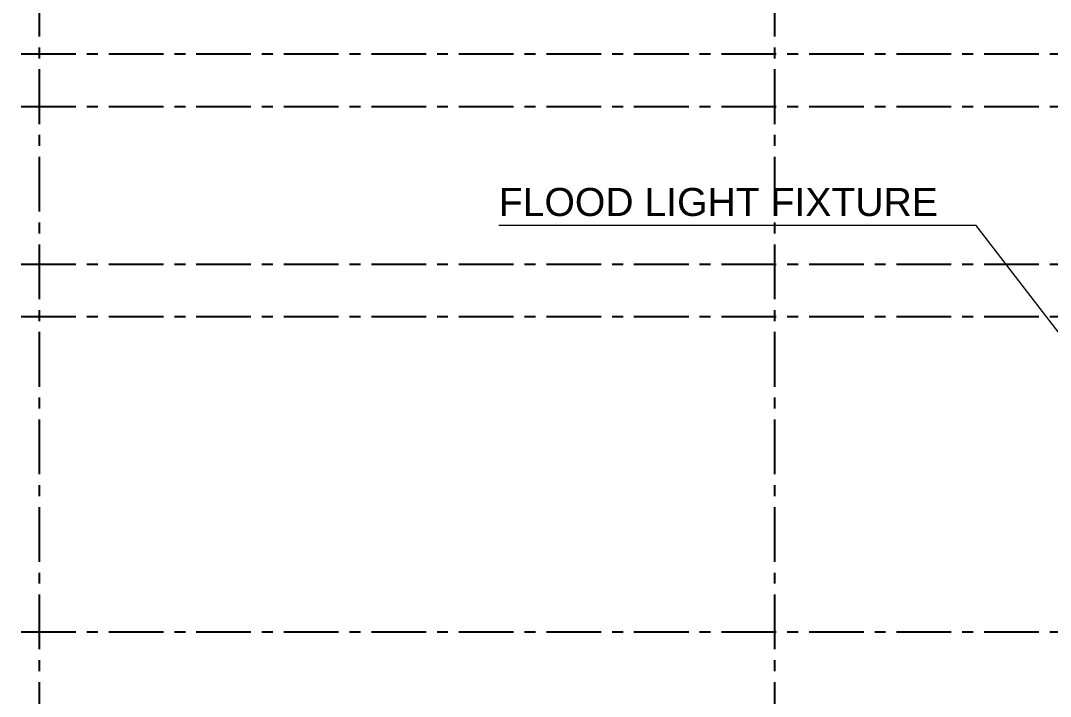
# Model space of a CAD drawing. Header units: inches. Extents: x 50027 to 54188, y -4291 to 1318.
# Drawn here: x 51483.4 to 51601, y 782.9 to 860.1 of the extents above; entities that cross this region are included whole.
import ezdxf

# ---------------------------------------------------------------- set-up
doc = ezdxf.new("R2010")
doc.units = ezdxf.units.IN
doc.linetypes.add('CENTER', pattern=[2, 1.25, -0.25, 0.25, -0.25])
doc.layers.add('05--TEXT-3', color=3, linetype='Continuous', lineweight=35)
doc.layers.add('ROAD CL', color=251, linetype='CENTER')
doc.styles.add('3-16', font='arial.ttf')
doc.styles.add('TIME NEW', font='times.ttf')
doc.dimstyles.new('3-8 LEADER', dxfattribs={"dimscale": 0.4, "dimtxt": 8, "dimasz": 4, "dimexe": 6, "dimexo": 6, "dimgap": 0, "dimtad": 0, "dimdec": 0, "dimzin": 12, "dimdsep": 46, "dimlunit": 4, "dimtxsty": 'TIME NEW', "dimblk": 'DIM AERO', "dimcen": 0, "dimdle": 20, "dimclrd": 1, "dimclre": 9, "dimclrt": 2, "dimadec": 0, "dimazin": 0, "dimtfac": 1, "dimtdec": 0, "dimtofl": 0, "dimtmove": 1, "dimatfit": 3, "dimldrblk": 'DIM AERO', "dimfxl": 1, "dimtvp": 0.75, "dimtolj": 1, "dimtzin": 12, "dimlwd": 18, "dimlwe": 18, "dimarcsym": 1})

# ---------------------------------------------------------------- blocks, each defined once
blk = doc.blocks.new('DIM AERO')
at = {"color": 2}
blk.add_line((0, 0), (-1.414, 0), dxfattribs=at)
at = {"color": 2, "const_width": 0.01}
blk.add_lwpolyline([(-1, -1), (0, 0), (-1, 1)], dxfattribs=at)

msp = doc.modelspace()

# ---------------------------------------------------------------- linework, layer by layer
at = {"layer": 'ROAD CL', "ltscale": 5}
for p, q in [((51485.55147, 688.2442), (51485.55147, 1318.19728)), ((51569.55147, 688.2442), (51569.55147, 1318.19728)), ((51173.46549, 856.2442), (52445.63744, 856.2442)), ((51173.46549, 850.2442), (52445.63744, 850.2442)), ((51173.46549, 832.2442), (52445.63744, 832.2442)), ((51173.46549, 826.2442), (52445.63744, 826.2442)), ((51173.46549, 790.2442), (52445.63744, 790.2442))]:
    msp.add_line(p, q, dxfattribs=at)

# ---------------------------------------------------------------- texts
at = {"layer": '05--TEXT-3', "insert": (51538.0232, 839.31745), "char_height": 3.2, "width": 84.3479807, "attachment_point": 4, "style": '3-16'}
msp.add_mtext('\\A1;FLOOD LIGHT FIXTURE', dxfattribs=at)

# ---------------------------------------------------------------- leaders
at = {"layer": '05--TEXT-3'}
msp.add_leader([(51614.05223, 808.70759), (51592.55488, 836.66688), (51538.0232, 836.66688)], dimstyle='3-8 LEADER', override={"dimgap": 0, "dimtad": 0}, dxfattribs=at)

doc.saveas('drawing.dxf')
